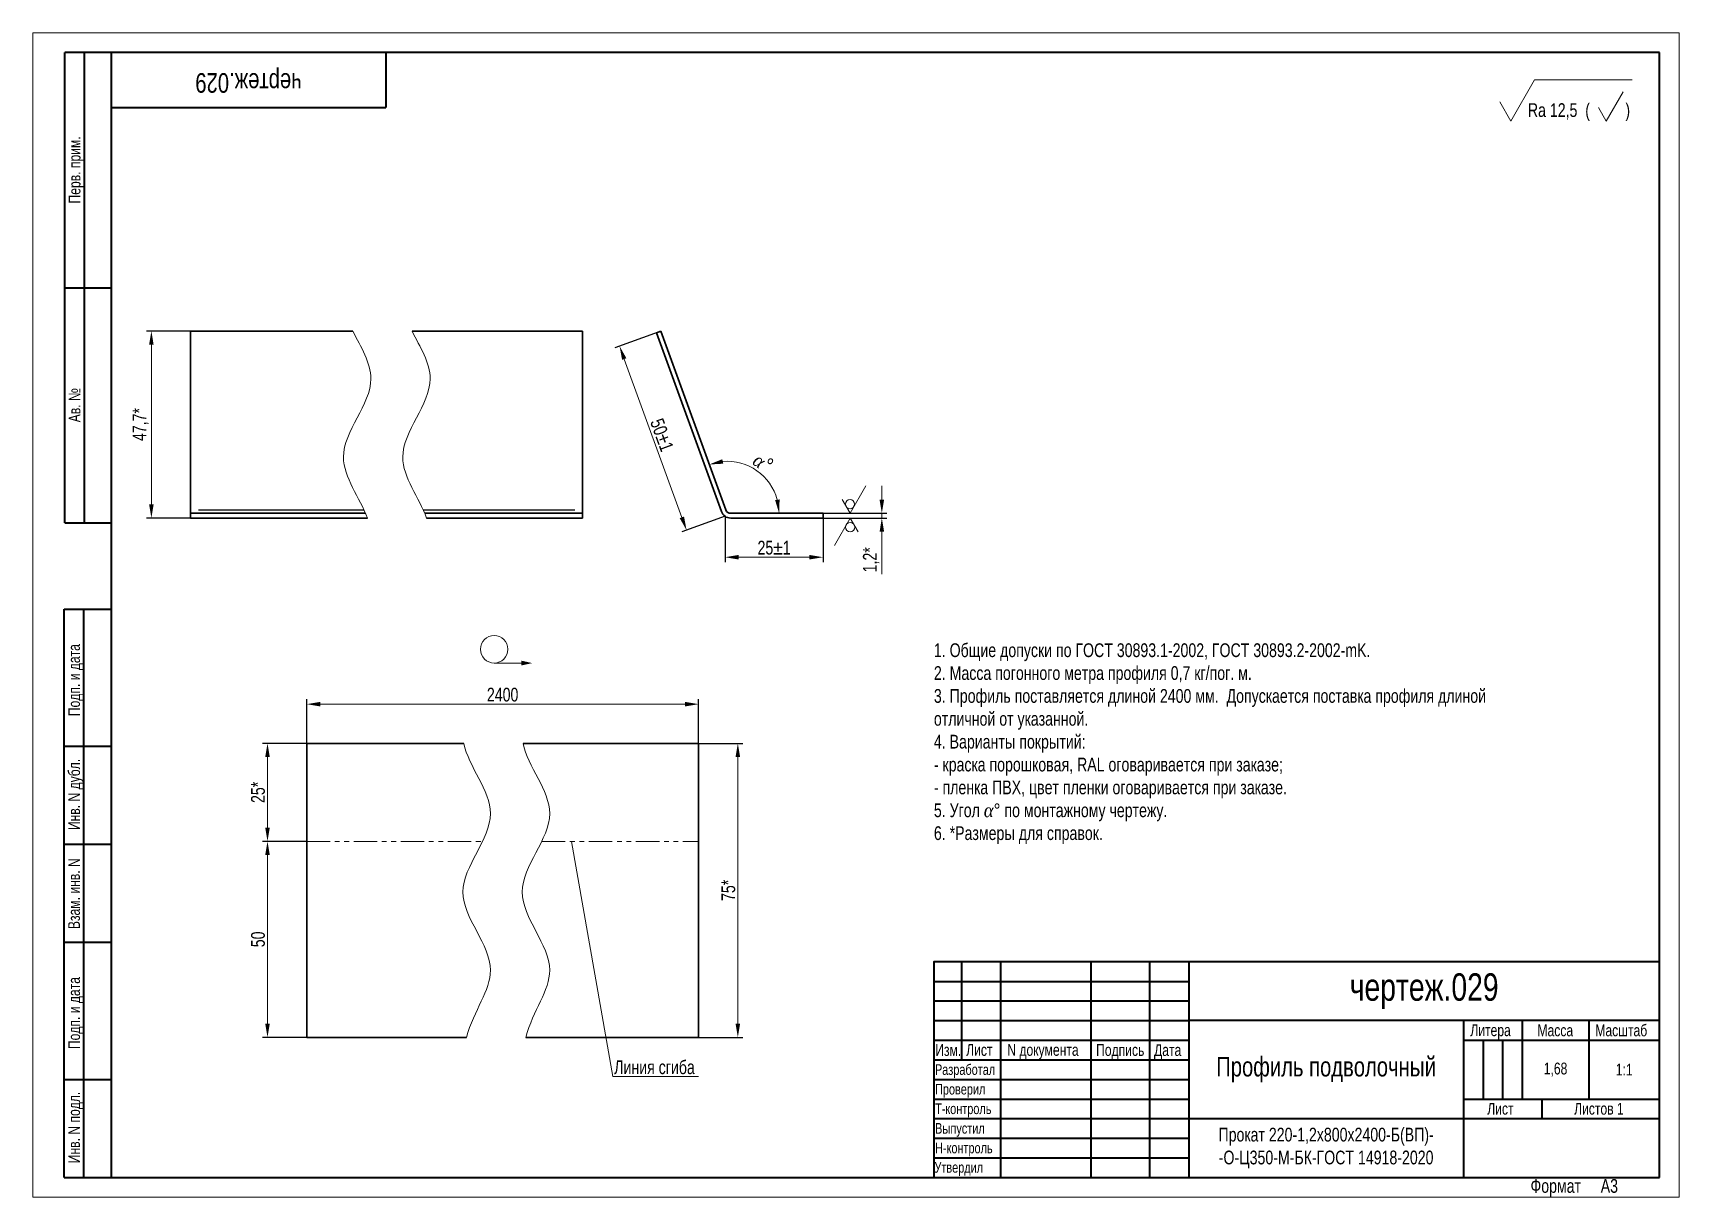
# Model space of a CAD drawing. Header units: millimetres. Extents: x 6460 to 6880, y -709 to -412.
import ezdxf

# ---------------------------------------------------------------- set-up
doc = ezdxf.new("R2010")
doc.units = ezdxf.units.MM
doc.linetypes.add('LT_07', pattern=[20, 10, -2, 2, -2, 2, -2])
for name, color, linetype, lineweight in [('Layer_02', 5, 'Continuous', 13), ('Layer_03', 1, 'Continuous', 13), ('Layer_05', 5, 'Continuous', 13), ('Layer_06', 7, 'Continuous', 35), ('Layer_07', 6, 'Continuous', 13), ('Layer_08', 7, 'Continuous', 40)]:
    doc.layers.add(name, color=color, linetype=linetype, lineweight=lineweight)
doc.styles.add('Style_02', font='ARIALNI_0.TTF', dxfattribs={"width": 0.9, "height": 3.5})
doc.dimstyles.new('DimStyle_04', dxfattribs={"dimtxt": 3.5, "dimasz": 2.5, "dimexe": 1.25, "dimexo": 0, "dimtad": 1, "dimlfac": 2, "dimtxsty": 'Style_02', "dimcen": 2.5, "dimazin": 3, "dimtfac": 1, "dimtmove": 0, "dimatfit": 3})

# ---------------------------------------------------------------- blocks, each defined once
blk = doc.blocks.new('*D71')
at = {"layer": 'Defpoints', "color": 0, "lineweight": 50, "ltscale": 0.04, "transparency": 16777216}
for p in [(6630.26, -583.05), (6530.26, -593.05), (6630.26, -593.05)]:
    blk.add_point(p, dxfattribs=at)
at = {"layer": 'Layer_03', "color": 0, "lineweight": -2, "ltscale": 0.04, "transparency": 16777216}
for p, q in [((6530.26, -593.05), (6530.26, -581.8)), ((6630.26, -593.05), (6630.26, -581.8))]:
    blk.add_line(p, q, dxfattribs=at)
at = {"layer": 'Layer_03', "color": 0, "ltscale": 0.04, "transparency": 16777216}
blk.add_line((6533.76, -583.05), (6626.76, -583.05), dxfattribs=at)
at = {"layer": 'Layer_03', "color": 0, "lineweight": 50, "ltscale": 0.04, "transparency": 16777216}
for points in [[(6533.76, -582.47), (6533.76, -583.63), (6530.26, -583.05)], [(6626.76, -582.47), (6626.76, -583.63), (6630.26, -583.05)]]:
    blk.add_solid(points, dxfattribs=at)
at = {"layer": 'Layer_03', "color": 0, "ltscale": 0.04, "transparency": 16777216, "insert": (6580.26, -580.64), "char_height": 3.5, "attachment_point": 5, "style": 'Style_02'}
blk.add_mtext('2400', dxfattribs=at)
blk = doc.blocks.new('*D72')
at = {"layer": 'Defpoints', "color": 0, "lineweight": 50, "ltscale": 0.04, "transparency": 16777216}
for p in [(6630.26, -593.05), (6630.26, -668.05), (6640.26, -668.05)]:
    blk.add_point(p, dxfattribs=at)
at = {"layer": 'Layer_03', "color": 0, "lineweight": -2, "ltscale": 0.04, "transparency": 16777216}
for p, q in [((6630.26, -593.05), (6641.51, -593.05)), ((6630.26, -668.05), (6641.51, -668.05))]:
    blk.add_line(p, q, dxfattribs=at)
at = {"layer": 'Layer_03', "color": 0, "ltscale": 0.04, "transparency": 16777216}
blk.add_line((6640.26, -596.55), (6640.26, -664.55), dxfattribs=at)
at = {"layer": 'Layer_03', "color": 0, "lineweight": 50, "ltscale": 0.04, "transparency": 16777216}
for points in [[(6639.68, -596.55), (6640.85, -596.55), (6640.26, -593.05)], [(6639.68, -664.55), (6640.85, -664.55), (6640.26, -668.05)]]:
    blk.add_solid(points, dxfattribs=at)
at = {"layer": 'Layer_03', "color": 0, "ltscale": 0.04, "transparency": 16777216, "insert": (6637.86, -630.55), "char_height": 3.5, "attachment_point": 5, "rotation": 90, "style": 'Style_02'}
blk.add_mtext('75*', dxfattribs=at)
blk = doc.blocks.new('*D73')
at = {"layer": 'Defpoints', "color": 0, "lineweight": 50, "ltscale": 0.04, "transparency": 16777216}
for p in [(6530.26, -593.05), (6520.26, -618.05), (6530.26, -618.05)]:
    blk.add_point(p, dxfattribs=at)
at = {"layer": 'Layer_03', "color": 0, "lineweight": -2, "ltscale": 0.04, "transparency": 16777216}
for p, q in [((6530.26, -593.05), (6519.01, -593.05)), ((6530.26, -618.05), (6519.01, -618.05))]:
    blk.add_line(p, q, dxfattribs=at)
at = {"layer": 'Layer_03', "color": 0, "ltscale": 0.04, "transparency": 16777216}
blk.add_line((6520.26, -596.55), (6520.26, -614.55), dxfattribs=at)
at = {"layer": 'Layer_03', "color": 0, "lineweight": 50, "ltscale": 0.04, "transparency": 16777216}
for points in [[(6519.68, -596.55), (6520.85, -596.55), (6520.26, -593.05)], [(6519.68, -614.55), (6520.85, -614.55), (6520.26, -618.05)]]:
    blk.add_solid(points, dxfattribs=at)
at = {"layer": 'Layer_03', "color": 0, "ltscale": 0.04, "transparency": 16777216, "insert": (6517.85, -605.55), "char_height": 3.5, "attachment_point": 5, "rotation": 90, "style": 'Style_02'}
blk.add_mtext('25*', dxfattribs=at)
blk = doc.blocks.new('*D74')
at = {"layer": 'Defpoints', "color": 0, "lineweight": 50, "ltscale": 0.04, "transparency": 16777216}
for p in [(6530.26, -618.05), (6520.26, -668.05), (6530.26, -668.05)]:
    blk.add_point(p, dxfattribs=at)
at = {"layer": 'Layer_03', "color": 0, "lineweight": -2, "ltscale": 0.04, "transparency": 16777216}
for p, q in [((6530.26, -618.05), (6519.01, -618.05)), ((6530.26, -668.05), (6519.01, -668.05))]:
    blk.add_line(p, q, dxfattribs=at)
at = {"layer": 'Layer_03', "color": 0, "ltscale": 0.04, "transparency": 16777216}
blk.add_line((6520.26, -621.55), (6520.26, -664.55), dxfattribs=at)
at = {"layer": 'Layer_03', "color": 0, "lineweight": 50, "ltscale": 0.04, "transparency": 16777216}
for points in [[(6519.68, -621.55), (6520.85, -621.55), (6520.26, -618.05)], [(6519.68, -664.55), (6520.85, -664.55), (6520.26, -668.05)]]:
    blk.add_solid(points, dxfattribs=at)
at = {"layer": 'Layer_03', "color": 0, "ltscale": 0.04, "transparency": 16777216, "insert": (6517.85, -643.05), "char_height": 3.5, "attachment_point": 5, "rotation": 90, "style": 'Style_02'}
blk.add_mtext('50', dxfattribs=at)
blk = doc.blocks.new('*D83')
at = {"layer": 'Defpoints', "color": 0, "lineweight": 50, "ltscale": 0.04, "transparency": 16777216}
for p in [(6500.64, -487.87), (6490.64, -535.56), (6500.64, -535.56)]:
    blk.add_point(p, dxfattribs=at)
at = {"layer": 'Layer_03', "color": 0, "lineweight": -2, "ltscale": 0.04, "transparency": 16777216}
for p, q in [((6500.64, -487.87), (6489.39, -487.87)), ((6500.64, -535.56), (6489.39, -535.56))]:
    blk.add_line(p, q, dxfattribs=at)
at = {"layer": 'Layer_03', "color": 0, "ltscale": 0.04, "transparency": 16777216}
blk.add_line((6490.64, -491.37), (6490.64, -532.06), dxfattribs=at)
at = {"layer": 'Layer_03', "color": 0, "lineweight": 50, "ltscale": 0.04, "transparency": 16777216}
for points in [[(6490.06, -491.37), (6491.22, -491.37), (6490.64, -487.87)], [(6490.06, -532.06), (6491.22, -532.06), (6490.64, -535.56)]]:
    blk.add_solid(points, dxfattribs=at)
at = {"layer": 'Layer_03', "color": 0, "ltscale": 0.04, "transparency": 16777216, "insert": (6487.91, -511.71), "char_height": 3.5, "attachment_point": 5, "rotation": 90, "style": 'Style_02'}
blk.add_mtext('47,7*', dxfattribs=at)
blk = doc.blocks.new('*D84')
at = {"layer": 'Defpoints', "color": 0, "lineweight": 50, "ltscale": 0.04, "transparency": 16777216}
for p in [(6619.91, -488.12), (6637.01, -535.11), (6627.19, -538.68)]:
    blk.add_point(p, dxfattribs=at)
at = {"layer": 'Layer_03', "color": 0, "lineweight": -2, "ltscale": 0.04, "transparency": 16777216}
for p, q in [((6619.91, -488.12), (6608.91, -492.13)), ((6637.01, -535.11), (6626.01, -539.11))]:
    blk.add_line(p, q, dxfattribs=at)
at = {"layer": 'Layer_03', "color": 0, "ltscale": 0.04, "transparency": 16777216}
blk.add_line((6611.28, -494.99), (6625.99, -535.39), dxfattribs=at)
at = {"layer": 'Layer_03', "color": 0, "lineweight": 50, "ltscale": 0.04, "transparency": 16777216}
for points in [[(6611.83, -494.79), (6610.74, -495.19), (6610.09, -491.7)], [(6626.54, -535.19), (6625.44, -535.59), (6627.19, -538.68)]]:
    blk.add_solid(points, dxfattribs=at)
at = {"layer": 'Layer_03', "color": 0, "ltscale": 0.04, "transparency": 16777216, "insert": (6620.9, -514.37), "char_height": 3.5, "attachment_point": 5, "rotation": 290, "style": 'Style_02'}
blk.add_mtext('50%%P1', dxfattribs=at)
blk = doc.blocks.new('*D85')
at = {"layer": 'Defpoints', "color": 0, "lineweight": 50, "ltscale": 0.04, "transparency": 16777216}
for p in [(6637.01, -535.11), (6662.01, -535.11), (6637.01, -545.56)]:
    blk.add_point(p, dxfattribs=at)
at = {"layer": 'Layer_03', "color": 0, "lineweight": -2, "ltscale": 0.04, "transparency": 16777216}
for p, q in [((6637.01, -535.11), (6637.01, -546.81)), ((6662.01, -535.11), (6662.01, -546.81))]:
    blk.add_line(p, q, dxfattribs=at)
at = {"layer": 'Layer_03', "color": 0, "ltscale": 0.04, "transparency": 16777216}
blk.add_line((6658.51, -545.56), (6640.51, -545.56), dxfattribs=at)
at = {"layer": 'Layer_03', "color": 0, "lineweight": 50, "ltscale": 0.04, "transparency": 16777216}
for points in [[(6640.51, -544.98), (6640.51, -546.14), (6637.01, -545.56)], [(6658.51, -544.98), (6658.51, -546.14), (6662.01, -545.56)]]:
    blk.add_solid(points, dxfattribs=at)
at = {"layer": 'Layer_03', "color": 0, "ltscale": 0.04, "transparency": 16777216, "insert": (6649.51, -543.15), "char_height": 3.5, "attachment_point": 5, "style": 'Style_02'}
blk.add_mtext('25%%P1', dxfattribs=at)
blk = doc.blocks.new('*D86')
at = {"layer": 'Defpoints', "color": 0, "lineweight": 50, "ltscale": 0.04, "transparency": 16777216}
for p in [(6620.61, -487.87), (6648.18, -526.43), (6637.22, -533.5), (6638.44, -534.36), (6662.01, -534.36)]:
    blk.add_point(p, dxfattribs=at)
at = {"layer": 'Layer_03', "color": 0, "ltscale": 0.04, "transparency": 16777216}
blk.add_arc((6637.53, -534.36), 13.27, 15.1524, 94.8476, dxfattribs=at)
at = {"layer": 'Layer_03', "color": 0, "lineweight": 50, "ltscale": 0.04, "transparency": 16777216}
for points in [[(6636.54, -521.7), (6636.29, -520.56), (6632.99, -521.89)], [(6650.92, -530.81), (6649.77, -530.97), (6650.81, -534.36)]]:
    blk.add_solid(points, dxfattribs=at)
at = {"layer": 'Layer_03', "color": 0, "ltscale": 0.04, "transparency": 16777216, "insert": (6646.67, -521.31), "char_height": 3.5, "attachment_point": 5, "rotation": 325, "style": 'Style_02'}
blk.add_mtext('{\\fTimes New Roman|b0|i1|c0|p18;\\W0.9;\\C256;α\\fMS Shell Dlg 2|b0|i1|c204|p0;\\H1.1429x;%%D}', dxfattribs=at)
blk = doc.blocks.new('*D87')
at = {"layer": 'Defpoints', "color": 0, "lineweight": 50, "ltscale": 0.04, "transparency": 16777216}
for p in [(6662.01, -534.36), (6662.01, -535.56), (6677.01, -535.56)]:
    blk.add_point(p, dxfattribs=at)
at = {"layer": 'Layer_03', "color": 0, "ltscale": 0.04, "transparency": 16777216}
for p, q in [((6677.01, -530.86), (6677.01, -527.36)), ((6677.01, -534.36), (6677.01, -535.56)), ((6677.01, -539.06), (6677.01, -549.87))]:
    blk.add_line(p, q, dxfattribs=at)
at = {"layer": 'Layer_03', "color": 0, "lineweight": -2, "ltscale": 0.04, "transparency": 16777216}
for p, q in [((6662.01, -534.36), (6678.26, -534.36)), ((6662.01, -535.56), (6678.26, -535.56))]:
    blk.add_line(p, q, dxfattribs=at)
at = {"layer": 'Layer_03', "color": 0, "lineweight": 50, "ltscale": 0.04, "transparency": 16777216}
for points in [[(6676.43, -530.86), (6677.59, -530.86), (6677.01, -534.36)], [(6676.43, -539.06), (6677.59, -539.06), (6677.01, -535.56)]]:
    blk.add_solid(points, dxfattribs=at)
at = {"layer": 'Layer_03', "color": 0, "ltscale": 0.04, "transparency": 16777216, "insert": (6674.27, -546.21), "char_height": 3.5, "attachment_point": 5, "rotation": 90, "style": 'Style_02'}
blk.add_mtext('1,2*', dxfattribs=at)

msp = doc.modelspace()

# ---------------------------------------------------------------- linework, layer by layer
at = {"layer": 'Layer_05', "linetype": 'LT_07', "ltscale": 0.6}
for p, q in [((6530.26, -618.05), (6575.12, -618.05)), ((6590.24, -618.05), (6630.26, -618.05))]:
    msp.add_line(p, q, dxfattribs=at)
at = {"layer": 'Layer_06', "lineweight": 13, "ltscale": 0.303109}
msp.add_line((6837.48, -434.3), (6843.55, -423.8), dxfattribs=at)
at = {"layer": 'Layer_06', "lineweight": 13}
msp.add_line((6843.55, -423.8), (6868.42, -423.8), dxfattribs=at)
at = {"layer": 'Layer_06', "lineweight": 13, "ltscale": 0.216506}
msp.add_line((6861.85, -434.3), (6866.18, -426.8), dxfattribs=at)
at = {"layer": 'Layer_06', "lineweight": 13, "ltscale": 0.141451}
msp.add_line((6837.48, -434.3), (6834.66, -429.4), dxfattribs=at)
at = {"layer": 'Layer_06', "lineweight": 13, "ltscale": 0.101036}
msp.add_line((6861.85, -434.3), (6859.83, -430.8), dxfattribs=at)
at = {"layer": 'Layer_06'}
for p, q in [((6500.64, -533.5), (6500.64, -487.87)), ((6500.64, -487.87), (6542.04, -487.87)), ((6557.16, -487.87), (6600.64, -487.87)), ((6600.64, -533.5), (6600.64, -487.87)), ((6619.48, -488.28), (6620.61, -487.87)), ((6636.09, -533.91), (6619.48, -488.28)), ((6636.09, -533.91), (6619.48, -488.28)), ((6637.22, -533.5), (6620.61, -487.87)), ((6500.64, -534.36), (6500.64, -533.5)), ((6500.64, -534.36), (6500.64, -535.56)), ((6500.64, -534.36), (6545.27, -534.36)), ((6500.64, -535.56), (6545.74, -535.56)), ((6560.38, -534.36), (6600.64, -534.36)), ((6560.86, -535.56), (6600.64, -535.56)), ((6600.64, -534.36), (6600.64, -533.5)), ((6600.64, -534.36), (6600.64, -535.56)), ((6662.01, -534.36), (6638.44, -534.36)), ((6638.44, -535.56), (6662.01, -535.56)), ((6662.01, -535.56), (6638.44, -535.56)), ((6662.01, -534.36), (6662.01, -535.56)), ((6570.36, -593.05), (6530.26, -593.05)), ((6530.26, -668.05), (6530.26, -593.05)), ((6630.26, -593.05), (6585.48, -593.05)), ((6630.26, -593.05), (6630.26, -668.05)), ((6571.04, -668.05), (6530.26, -668.05)), ((6630.26, -668.05), (6586.16, -668.05))]:
    msp.add_line(p, q, dxfattribs=at)
at = {"layer": 'Layer_06', "lineweight": 25}
for p, q in [((6502.64, -533.5), (6544.88, -533.5)), ((6560, -533.5), (6598.64, -533.5))]:
    msp.add_line(p, q, dxfattribs=at)
at = {"layer": 'Layer_06'}
for radius in [2.5, 2.5, 1.3]:
    msp.add_arc((6638.44, -533.06), radius, 200, 270, dxfattribs=at)
at = {"layer": 'Layer_07'}
for p, q in [((6460.42, -411.8), (6460.42, -708.8)), ((6880.42, -411.8), (6460.42, -411.8)), ((6880.42, -708.8), (6880.42, -411.8)), ((6668.9, -534.36), (6672.9, -527.36)), ((6668.9, -534.36), (6666.86, -530.86)), ((6668.9, -535.56), (6664.97, -542.6)), ((6668.9, -535.56), (6670.98, -539.04)), ((6578.1, -572.56), (6585, -572.56)), ((6597.86, -618.05), (6608.36, -678.05)), ((6608.36, -678.05), (6630.26, -678.05)), ((6460.42, -708.8), (6880.42, -708.8))]:
    msp.add_line(p, q, dxfattribs=at)
for centre, radius in [((6668.89, -532.03), 1.17), ((6668.93, -537.89), 1.17), ((6578.1, -569.05), 3.51)]:
    msp.add_circle(centre, radius, dxfattribs=at)
for points, knots in [([(6542.04, -487.87), (6544.07, -491.92), (6550.89, -502.63), (6534.22, -518.49), (6543.85, -530.4), (6545.74, -535.56)], [156.65743, 156.65743, 156.65743, 156.65743, 169.516961, 190.706581, 207.157617, 207.157617, 207.157617, 207.157617]), ([(6557.16, -487.87), (6559.18, -491.92), (6566.01, -502.63), (6549.34, -518.49), (6558.97, -530.4), (6560.86, -535.56)], [156.65743, 156.65743, 156.65743, 156.65743, 169.516961, 190.706581, 207.157617, 207.157617, 207.157617, 207.157617]), ([(6570.36, -593.05), (6571.54, -599.02), (6583.4, -611.65), (6563.15, -630.92), (6582.57, -649.57), (6572.93, -661.17), (6571.04, -668.05)], [150.556089, 150.556089, 150.556089, 150.556089, 169.516961, 190.706581, 211.896201, 228.412499, 228.412499, 228.412499, 228.412499]), ([(6585.48, -593.05), (6586.65, -599.02), (6598.52, -611.65), (6578.27, -630.92), (6597.69, -649.57), (6588.05, -661.17), (6586.16, -668.05)], [150.556089, 150.556089, 150.556089, 150.556089, 169.516961, 190.706581, 211.896201, 228.412499, 228.412499, 228.412499, 228.412499])]:
    msp.add_open_spline(points, degree=3, knots=knots, dxfattribs=at)
msp.add_solid([(6585, -573.18), (6587.82, -572.57), (6585, -571.95)], dxfattribs=at)
at = {"layer": 'Layer_08', "linetype": 'Continuous'}
for p, q in [((6875.42, -416.8), (6468.54, -416.8)), ((6468.54, -536.8), (6468.54, -416.8)), ((6473.54, -536.8), (6473.54, -416.8)), ((6480.42, -416.8), (6480.42, -703.8)), ((6550.42, -416.8), (6550.42, -430.8)), ((6875.42, -703.8), (6875.42, -416.8)), ((6480.42, -430.8), (6550.42, -430.8)), ((6468.54, -476.8), (6480.42, -476.8)), ((6468.54, -536.8), (6480.42, -536.8)), ((6468.42, -703.8), (6468.42, -558.8)), ((6468.42, -558.8), (6480.42, -558.8)), ((6473.42, -703.8), (6473.42, -558.8)), ((6468.42, -593.8), (6480.42, -593.8)), ((6468.42, -618.8), (6480.42, -618.8)), ((6468.42, -643.8), (6480.42, -643.8)), ((6690.29, -653.77), (6755.34, -653.77)), ((6690.29, -658.77), (6755.34, -658.77)), ((6690.29, -663.77), (6755.34, -663.77)), ((6830.39, -668.78), (6830.39, -683.79)), ((6835.39, -668.78), (6835.39, -683.79)), ((6468.42, -678.8), (6480.42, -678.8)), ((6690.29, -678.78), (6755.34, -678.78)), ((6690.29, -683.79), (6755.34, -683.79)), ((6690.29, -688.79), (6755.34, -688.79)), ((6690.29, -693.79), (6755.34, -693.79)), ((6690.29, -698.8), (6755.34, -698.8)), ((6468.42, -703.8), (6480.42, -703.8)), ((6480.42, -703.8), (6875.42, -703.8))]:
    msp.add_line(p, q, dxfattribs=at)
for points in [[(6875.42, -648.76), (6690.29, -648.76), (6690.29, -703.8)], [(6697.3, -648.76), (6697.3, -673.78)], [(6707.3, -648.76), (6707.3, -703.8)], [(6730.32, -648.76), (6730.32, -703.8)], [(6745.33, -648.76), (6745.33, -703.8)], [(6755.34, -648.76), (6755.34, -703.8)], [(6875.42, -663.77), (6755.34, -663.77)], [(6825.38, -663.77), (6825.38, -703.8)], [(6840.39, -663.77), (6840.39, -683.79)], [(6857.4, -663.77), (6857.4, -683.79)], [(6857.4, -663.77), (6857.4, -683.79)], [(6690.29, -668.78), (6755.34, -668.78)], [(6825.38, -668.78), (6875.42, -668.78)], [(6690.29, -673.78), (6755.34, -673.78)], [(6825.38, -683.79), (6875.42, -683.79)], [(6845.4, -683.79), (6845.4, -688.79)], [(6755.34, -688.79), (6875.42, -688.79)]]:
    msp.add_lwpolyline(points, dxfattribs=at)

# ---------------------------------------------------------------- texts
at = {"layer": 'Layer_02', "linetype": 'Continuous', "style": 'Style_02', "width": 0.9}
for s, height, p in [('Rа 12,5  (         )', 3.5, (6841.84, -433.24)), ('Изм.', 3, (6690.64, -672.78)), ('Лист', 3, (6698.52, -672.76)), ('N документа', 3, (6709.02, -672.76)), ('Подпись', 3, (6731.67, -672.78)), ('Дата', 3, (6746.46, -672.79)), ('Разработал', 2.7, (6690.56, -677.62)), ('Проверил', 2.7, (6690.57, -682.63)), ('Т-контроль', 2.7, (6690.6, -687.62)), ('Выпустил', 2.7, (6690.58, -692.62)), ('Н-контроль', 2.7, (6690.6, -697.63)), ('Утвердил', 2.7, (6690.43, -702.58))]:
    msp.add_text(s, height=height, dxfattribs=at).set_placement(p)
at = {"layer": 'Layer_02', "linetype": 'Continuous', "lineweight": 25, "style": 'Style_02', "width": 0.9}
for s, p in [('Перв. прим.', (6472.54, -455.32)), ('Ав. №', (6472.54, -511.14)), ('Подп. и дата', (6472.41, -586.12)), ('Инв. N дубл.', (6472.42, -615.18)), ('Взам. инв. N', (6472.41, -640.44)), ('Подп. и дата', (6472.42, -671.06)), ('Инв. N подл.', (6472.41, -700.17))]:
    msp.add_text(s, height=3, rotation=90, dxfattribs=at).set_placement(p)
for s, p in [('Литера', (6827.15, -667.74)), ('Масса', (6844.28, -667.77)), ('Масштаб', (6859.05, -667.77)), ('Лист ', (6831.47, -687.76)), ('Листов 1', (6853.63, -687.76))]:
    msp.add_text(s, height=3, dxfattribs=at).set_placement(p)
at = {"layer": 'Layer_02', "ltscale": 0.04, "style": 'Style_02', "width": 0.9}
msp.add_text('Линия сгиба', height=3.5, dxfattribs=at).set_placement((6608.72, -677.42))
at = {"layer": 'Layer_02', "linetype": 'Continuous', "insert": (6515.42, -423.8), "char_height": 5, "width": 70, "attachment_point": 5, "rotation": 180, "style": 'Style_02'}
msp.add_mtext('чертеж.029', dxfattribs=at)
at = {"layer": 'Layer_02', "insert": (6690.29, -618.76), "char_height": 3.5, "attachment_point": 7, "style": 'Style_02'}
msp.add_mtext_dynamic_manual_height_columns('1. Общие допуски по ГОСТ 30893.1-2002, ГОСТ 30893.2-2002-mK.\\P2. Масса погонного метра профиля 0,7 кг/пог. м.   \\P\\pxb0.25,ql;3. Профиль поставляется длиной 2400 мм.  Допускается поставка профиля длиной отличной от указанной.\\P\\pq*;4. Варианты покрытий:\\P- краска порошковая, RAL оговаривается при заказе;\\P- пленка ПВХ, цвет пленки оговаривается при заказе.\\P5. Угол {\\fTimes New Roman|b0|i1|c0|p18;α}%%D по монтажному чертежу.\\P6. *Размеры для справок.', width=149.6144, gutter_width=70, heights=[66.33], dxfattribs=at)
at = {"layer": 'Layer_02', "linetype": 'Continuous', "attachment_point": 5, "style": 'Style_02'}
for s, insert, char_height, width in [('чертеж.029', (6815.38, -656.27), 7, 120.08), ('Профиль подволочный', (6790.36, -676.28), 5, 70.0467), ('1,68', (6848.9, -676.28), 3, 17.0113), ('1:1', (6866.41, -676.28), 3, 18.012), ('Прокат 220-1,2х800х2400-Б(ВП)-\\P-О-Ц350-М-БК-ГОСТ 14918-2020', (6790.36, -696.29), 3.5, 70.0467)]:
    msp.add_mtext(s, dxfattribs=dict(at, insert=insert, char_height=char_height, width=width))
at = {"layer": 'Layer_02', "linetype": 'Continuous', "lineweight": 25, "insert": (6842.51, -704.21), "char_height": 3.5, "width": 32.9515, "attachment_point": 1, "style": 'Style_02'}
msp.add_mtext('Формат     А3', dxfattribs=at)

# ---------------------------------------------------------------- dimensions: what is measured, and where the dimension line sits
at = {"layer": 'Layer_03', "ltscale": 0.04}
for base, p1, p2, picture, middle in [((6490.64, -535.56), (6500.64, -487.87), (6500.64, -535.56), '*D83', (6487.91, -511.71)), ((6677.01, -535.56), (6662.01, -534.36), (6662.01, -535.56), '*D87', (6674.27, -546.21)), ((6520.26, -618.05), (6530.26, -593.05), (6530.26, -618.05), '*D73', (6517.85, -605.55)), ((6640.26, -668.05), (6630.26, -593.05), (6630.26, -668.05), '*D72', (6637.86, -630.55))]:
    dim = msp.add_linear_dim(base=base, p1=p1, p2=p2, angle=90, text='<>*', dimstyle='DimStyle_04', override={"dimasz": 3.5, "dimdec": 1, "dimlfac": 1, "dimlwd": -1}, dxfattribs=at)
    dim.commit()
    dim.dimension.update_dxf_attribs({"geometry": picture, "text_midpoint": middle})
for p1, distance, picture, middle in [((6619.91, -488.12), -10.45, '*D84', (6620.9, -514.37)), ((6662.01, -535.11), 10.45, '*D85', (6649.51, -543.15))]:
    dim = msp.add_aligned_dim(p1=p1, p2=(6637.01, -535.11), distance=distance, text='<>%%P1', dimstyle='DimStyle_04', override={"dimasz": 3.5, "dimdec": 1, "dimlfac": 1, "dimlwd": -1}, dxfattribs=at)
    dim.commit()
    dim.dimension.update_dxf_attribs({"geometry": picture, "text_midpoint": middle})
dim = msp.add_angular_dim_2l(base=(6648.18, -526.43), line1=((6637.22, -533.5), (6620.61, -487.87)), line2=((6662.01, -534.36), (6638.44, -534.36)), text='{\\fTimes New Roman|b0|i1|c0|p18;\\W0.9;\\C256;α\\fMS Shell Dlg 2|b0|i1|c204|p0;\\H1.1429x;%%D}', dimstyle='DimStyle_04', override={"dimasz": 3.5, "dimdec": 1, "dimlfac": 1, "dimlwd": -1}, dxfattribs=at)
dim.commit()
dim.dimension.update_dxf_attribs({"geometry": '*D86', "text_midpoint": (6646.67, -521.31)})
dim = msp.add_linear_dim(base=(6630.26, -583.05), p1=(6530.26, -593.05), p2=(6630.26, -593.05), text='2400', dimstyle='DimStyle_04', override={"dimasz": 3.5, "dimdec": 1, "dimlfac": 1, "dimlwd": -1}, dxfattribs=at)
dim.commit()
dim.dimension.update_dxf_attribs({"geometry": '*D71', "text_midpoint": (6580.26, -580.64)})
dim = msp.add_linear_dim(base=(6520.26, -668.05), p1=(6530.26, -618.05), p2=(6530.26, -668.05), angle=90, dimstyle='DimStyle_04', override={"dimasz": 3.5, "dimdec": 1, "dimlfac": 1, "dimlwd": -1}, dxfattribs=at)
dim.commit()
dim.dimension.update_dxf_attribs({"geometry": '*D74', "text_midpoint": (6517.85, -643.05)})

doc.saveas('drawing.dxf')
